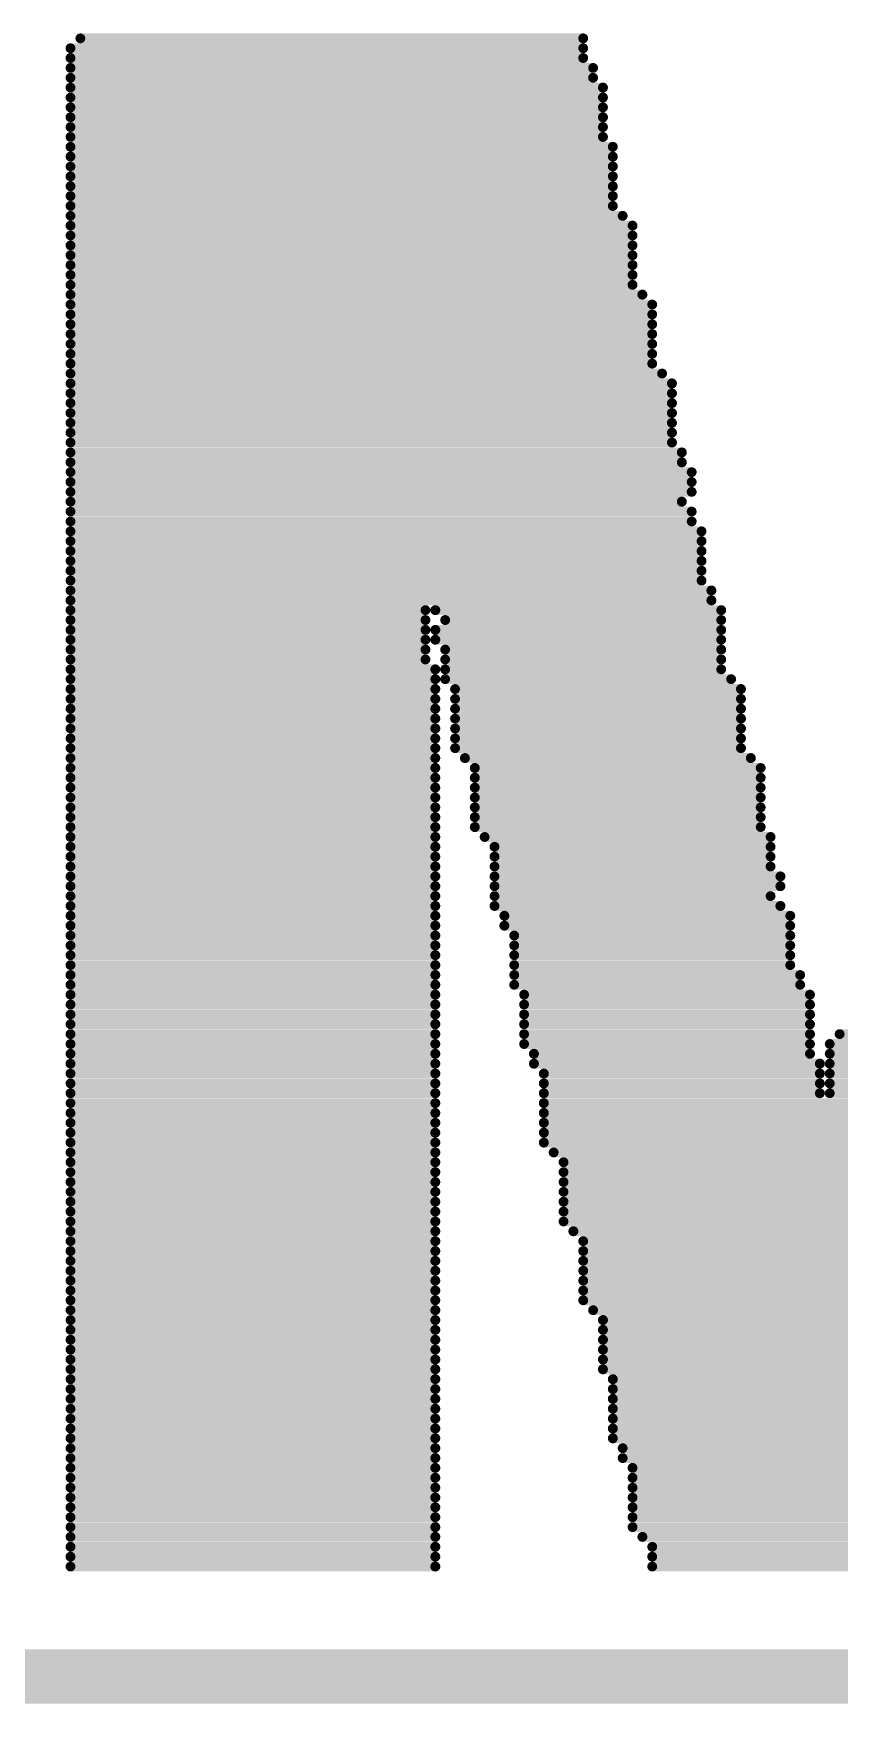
# Model space of a CAD drawing. Header units: millimetres. Extents: x 3.36 to 9.53, y 8.95 to 11.93.
# Drawn here: x 6.0441 to 6.1182, y 9.2551 to 9.4088 of the extents above; entities that cross this region are included whole.
import ezdxf

# ---------------------------------------------------------------- set-up
doc = ezdxf.new("R2010")
doc.units = ezdxf.units.MM
doc.header["$MEASUREMENT"] = 0
doc.layers.get('0').update_dxf_attribs({"linetype": 'CONTINUOUS'})
doc.layers.add('BOTTOMOVERLAY', color=54, linetype='CONTINUOUS')
doc.layers.add('TOPOVERLAY', color=2, linetype='CONTINUOUS')

# ---------------------------------------------------------------- blocks, each defined once
blk = doc.blocks.new('TFT35_B_33')
at = {"layer": 'TOPOVERLAY', "const_width": 0.005}
blk.add_lwpolyline([(-1.67323, -1.08268), (1.67323, -1.08268)], dxfattribs=at)

msp = doc.modelspace()

# ---------------------------------------------------------------- linework, layer by layer
at = {"layer": 'BOTTOMOVERLAY', "const_width": 0.000907}
for points in [[(6.04838, 9.40834), (6.09465, 9.40834)], [(6.04748, 9.40743), (6.09465, 9.40743)], [(6.04748, 9.40653), (6.09465, 9.40653)], [(6.04748, 9.40562), (6.09555, 9.40562)], [(6.04748, 9.40471), (6.09555, 9.40471)], [(6.04748, 9.40381), (6.09646, 9.40381)], [(6.04748, 9.4029), (6.09646, 9.4029)], [(6.04748, 9.40199), (6.09646, 9.40199)], [(6.04748, 9.40108), (6.09646, 9.40108)], [(6.04748, 9.40018), (6.09646, 9.40018)], [(6.04748, 9.39927), (6.09646, 9.39927)], [(6.04748, 9.39836), (6.09737, 9.39836)], [(6.04748, 9.39746), (6.09737, 9.39746)], [(6.04748, 9.39655), (6.09737, 9.39655)], [(6.04748, 9.39564), (6.09737, 9.39564)], [(6.04748, 9.39473), (6.09737, 9.39473)], [(6.04748, 9.39383), (6.09737, 9.39383)], [(6.04748, 9.39292), (6.09737, 9.39292)], [(6.04748, 9.39201), (6.09828, 9.39201)], [(6.04748, 9.39111), (6.09918, 9.39111)], [(6.04748, 9.3902), (6.09918, 9.3902)], [(6.04748, 9.38929), (6.09918, 9.38929)], [(6.04748, 9.38838), (6.09918, 9.38838)], [(6.04748, 9.38748), (6.09918, 9.38748)], [(6.04748, 9.38657), (6.09918, 9.38657)], [(6.04748, 9.38566), (6.09918, 9.38566)], [(6.04748, 9.38476), (6.10009, 9.38476)], [(6.04748, 9.38385), (6.101, 9.38385)], [(6.04748, 9.38294), (6.101, 9.38294)], [(6.04748, 9.38203), (6.101, 9.38203)], [(6.04748, 9.38113), (6.101, 9.38113)], [(6.04748, 9.38022), (6.101, 9.38022)], [(6.04748, 9.37931), (6.101, 9.37931)], [(6.04748, 9.37841), (6.101, 9.37841)], [(6.04748, 9.3775), (6.1019, 9.3775)], [(6.04748, 9.37659), (6.10281, 9.37659)], [(6.04748, 9.37568), (6.10281, 9.37568)], [(6.04748, 9.37478), (6.10281, 9.37478)], [(6.04748, 9.37387), (6.10281, 9.37387)], [(6.04748, 9.37296), (6.10281, 9.37296)], [(6.04748, 9.37206), (6.10281, 9.37206)], [(6.04748, 9.37115), (6.10281, 9.37115)], [(6.04748, 9.37024), (6.10372, 9.37024)], [(6.04748, 9.36933), (6.10372, 9.36933)], [(6.04748, 9.36843), (6.10463, 9.36843)], [(6.04748, 9.36752), (6.10463, 9.36752)], [(6.04748, 9.36661), (6.10463, 9.36661)], [(6.04748, 9.36571), (6.10372, 9.36571)], [(6.04748, 9.3648), (6.10463, 9.3648)], [(6.04748, 9.36389), (6.10463, 9.36389)], [(6.04748, 9.36298), (6.10553, 9.36298)], [(6.04748, 9.36208), (6.10553, 9.36208)], [(6.04748, 9.36117), (6.10553, 9.36117)], [(6.04748, 9.36026), (6.10553, 9.36026)], [(6.04748, 9.35936), (6.10553, 9.35936)], [(6.04748, 9.35845), (6.10553, 9.35845)], [(6.04748, 9.35754), (6.10644, 9.35754)], [(6.04748, 9.35663), (6.10644, 9.35663)], [(6.04748, 9.35573), (6.08013, 9.35573)], [(6.08104, 9.35573), (6.10735, 9.35573)], [(6.04748, 9.35482), (6.08013, 9.35482)], [(6.04748, 9.35391), (6.08013, 9.35391)], [(6.08104, 9.35391), (6.10735, 9.35391)], [(6.08195, 9.35482), (6.10735, 9.35482)], [(6.04748, 9.35301), (6.08013, 9.35301)], [(6.08104, 9.35301), (6.10735, 9.35301)], [(6.04748, 9.3521), (6.08013, 9.3521)], [(6.04748, 9.35119), (6.08013, 9.35119)], [(6.08195, 9.3521), (6.10735, 9.3521)], [(6.08195, 9.35119), (6.10735, 9.35119)], [(6.04748, 9.35028), (6.08104, 9.35028)], [(6.04748, 9.34938), (6.08104, 9.34938)], [(6.08195, 9.35028), (6.10735, 9.35028)], [(6.08195, 9.34938), (6.10825, 9.34938)], [(6.04748, 9.34847), (6.08104, 9.34847)], [(6.04748, 9.34756), (6.08104, 9.34756)], [(6.08285, 9.34847), (6.10916, 9.34847)], [(6.08285, 9.34756), (6.10916, 9.34756)], [(6.04748, 9.34666), (6.08104, 9.34666)], [(6.08285, 9.34666), (6.10916, 9.34666)], [(6.04748, 9.34575), (6.08104, 9.34575)], [(6.04748, 9.34484), (6.08104, 9.34484)], [(6.08285, 9.34575), (6.10916, 9.34575)], [(6.08285, 9.34484), (6.10916, 9.34484)], [(6.04748, 9.34393), (6.08104, 9.34393)], [(6.04748, 9.34303), (6.08104, 9.34303)], [(6.08285, 9.34393), (6.10916, 9.34393)], [(6.08285, 9.34303), (6.10916, 9.34303)], [(6.04748, 9.34212), (6.08104, 9.34212)], [(6.08376, 9.34212), (6.11007, 9.34212)], [(6.04748, 9.34121), (6.08104, 9.34121)], [(6.04748, 9.34031), (6.08104, 9.34031)], [(6.08467, 9.34121), (6.11098, 9.34121)], [(6.08467, 9.34031), (6.11098, 9.34031)], [(6.04748, 9.3394), (6.08104, 9.3394)], [(6.04748, 9.33849), (6.08104, 9.33849)], [(6.08467, 9.3394), (6.11098, 9.3394)], [(6.08467, 9.33849), (6.11098, 9.33849)], [(6.04748, 9.33758), (6.08104, 9.33758)], [(6.08467, 9.33758), (6.11098, 9.33758)], [(6.04748, 9.33668), (6.08104, 9.33668)], [(6.04748, 9.33577), (6.08104, 9.33577)], [(6.08467, 9.33668), (6.11098, 9.33668)], [(6.08467, 9.33577), (6.11098, 9.33577)], [(6.04748, 9.33486), (6.08104, 9.33486)], [(6.04748, 9.33396), (6.08104, 9.33396)], [(6.08558, 9.33486), (6.11188, 9.33486)], [(6.08648, 9.33396), (6.11188, 9.33396)], [(6.04748, 9.33305), (6.08104, 9.33305)], [(6.08648, 9.33305), (6.11188, 9.33305)], [(6.04748, 9.33214), (6.08104, 9.33214)], [(6.04748, 9.33123), (6.08104, 9.33123)], [(6.08648, 9.33214), (6.11188, 9.33214)], [(6.08648, 9.33123), (6.11279, 9.33123)], [(6.04748, 9.33033), (6.08104, 9.33033)], [(6.04748, 9.32942), (6.08104, 9.32942)], [(6.08648, 9.33033), (6.11279, 9.33033)], [(6.08648, 9.32942), (6.11188, 9.32942)], [(6.04748, 9.32851), (6.08104, 9.32851)], [(6.04748, 9.32761), (6.08104, 9.32761)], [(6.08648, 9.32851), (6.11279, 9.32851)], [(6.08739, 9.32761), (6.1137, 9.32761)], [(6.04748, 9.3267), (6.08104, 9.3267)], [(6.08739, 9.3267), (6.1137, 9.3267)], [(6.04748, 9.32579), (6.08104, 9.32579)], [(6.04748, 9.32488), (6.08104, 9.32488)], [(6.0883, 9.32579), (6.1137, 9.32579)], [(6.0883, 9.32488), (6.1137, 9.32488)], [(6.04748, 9.32398), (6.08104, 9.32398)], [(6.04748, 9.32307), (6.08104, 9.32307)], [(6.0883, 9.32398), (6.1137, 9.32398)], [(6.0883, 9.32307), (6.1137, 9.32307)], [(6.04748, 9.32216), (6.08104, 9.32216)], [(6.0883, 9.32216), (6.1146, 9.32216)], [(6.04748, 9.32126), (6.08104, 9.32126)], [(6.04748, 9.32035), (6.08104, 9.32035)], [(6.0883, 9.32126), (6.1146, 9.32126)], [(6.0892, 9.32035), (6.11551, 9.32035)], [(6.04748, 9.31944), (6.08104, 9.31944)], [(6.04748, 9.31853), (6.08104, 9.31853)], [(6.0892, 9.31944), (6.11551, 9.31944)], [(6.0892, 9.31853), (6.11551, 9.31853)], [(6.04748, 9.31763), (6.08104, 9.31763)], [(6.0892, 9.31763), (6.11551, 9.31763)], [(6.04748, 9.31672), (6.08104, 9.31672)], [(6.04748, 9.31581), (6.08104, 9.31581)], [(6.0892, 9.31672), (6.11551, 9.31672)], [(6.0892, 9.31581), (6.11551, 9.31581)], [(6.11733, 9.31581), (6.14454, 9.31581)], [(6.11823, 9.31672), (6.14454, 9.31672)], [(6.04748, 9.31491), (6.08104, 9.31491)], [(6.04748, 9.314), (6.08104, 9.314)], [(6.09011, 9.31491), (6.11551, 9.31491)], [(6.09011, 9.314), (6.11642, 9.314)], [(6.11733, 9.31491), (6.14454, 9.31491)], [(6.11733, 9.314), (6.14454, 9.314)], [(6.04748, 9.31309), (6.08104, 9.31309)], [(6.09102, 9.31309), (6.11642, 9.31309)], [(6.11733, 9.31309), (6.14363, 9.31309)], [(6.04748, 9.31218), (6.08104, 9.31218)], [(6.04748, 9.31128), (6.08104, 9.31128)], [(6.09102, 9.31218), (6.11642, 9.31218)], [(6.09102, 9.31128), (6.11642, 9.31128)], [(6.11733, 9.31218), (6.14363, 9.31218)], [(6.11733, 9.31128), (6.14363, 9.31128)], [(6.04748, 9.31037), (6.08104, 9.31037)], [(6.04748, 9.30946), (6.08104, 9.30946)], [(6.09102, 9.31037), (6.14363, 9.31037)], [(6.09102, 9.30946), (6.14363, 9.30946)], [(6.04748, 9.30856), (6.08104, 9.30856)], [(6.04748, 9.30765), (6.08104, 9.30765)], [(6.09102, 9.30856), (6.14363, 9.30856)], [(6.09102, 9.30765), (6.14363, 9.30765)], [(6.04748, 9.30674), (6.08104, 9.30674)], [(6.09102, 9.30674), (6.14363, 9.30674)], [(6.04748, 9.30583), (6.08104, 9.30583)], [(6.04748, 9.30493), (6.08104, 9.30493)], [(6.09193, 9.30583), (6.14182, 9.30583)], [(6.09283, 9.30493), (6.14182, 9.30493)], [(6.04748, 9.30402), (6.08104, 9.30402)], [(6.04748, 9.30311), (6.08104, 9.30311)], [(6.09283, 9.30402), (6.14182, 9.30402)], [(6.09283, 9.30311), (6.14182, 9.30311)], [(6.04748, 9.30221), (6.08104, 9.30221)], [(6.09283, 9.30221), (6.14182, 9.30221)], [(6.04748, 9.3013), (6.08104, 9.3013)], [(6.04748, 9.30039), (6.08104, 9.30039)], [(6.09283, 9.3013), (6.14182, 9.3013)], [(6.09283, 9.30039), (6.14182, 9.30039)], [(6.04748, 9.29948), (6.08104, 9.29948)], [(6.04748, 9.29858), (6.08104, 9.29858)], [(6.09283, 9.29948), (6.14182, 9.29948)], [(6.09374, 9.29858), (6.14091, 9.29858)], [(6.04748, 9.29767), (6.08104, 9.29767)], [(6.09465, 9.29767), (6.14, 9.29767)], [(6.04748, 9.29676), (6.08104, 9.29676)], [(6.04748, 9.29586), (6.08104, 9.29586)], [(6.09465, 9.29676), (6.14, 9.29676)], [(6.09465, 9.29586), (6.14, 9.29586)], [(6.04748, 9.29495), (6.08104, 9.29495)], [(6.04748, 9.29404), (6.08104, 9.29404)], [(6.09465, 9.29495), (6.14, 9.29495)], [(6.09465, 9.29404), (6.14, 9.29404)], [(6.04748, 9.29313), (6.08104, 9.29313)], [(6.09465, 9.29313), (6.14, 9.29313)], [(6.04748, 9.29223), (6.08104, 9.29223)], [(6.04748, 9.29132), (6.08104, 9.29132)], [(6.09465, 9.29223), (6.14, 9.29223)], [(6.09555, 9.29132), (6.14, 9.29132)], [(6.04748, 9.29041), (6.08104, 9.29041)], [(6.04748, 9.28951), (6.08104, 9.28951)], [(6.09646, 9.29041), (6.1391, 9.29041)], [(6.09646, 9.28951), (6.13819, 9.28951)], [(6.04748, 9.2886), (6.08104, 9.2886)], [(6.04748, 9.28769), (6.08104, 9.28769)], [(6.09646, 9.2886), (6.13819, 9.2886)], [(6.09646, 9.28769), (6.13819, 9.28769)], [(6.04748, 9.28678), (6.08104, 9.28678)], [(6.09646, 9.28678), (6.13819, 9.28678)], [(6.04748, 9.28588), (6.08104, 9.28588)], [(6.04748, 9.28497), (6.08104, 9.28497)], [(6.09646, 9.28588), (6.13819, 9.28588)], [(6.09737, 9.28497), (6.13819, 9.28497)], [(6.04748, 9.28406), (6.08104, 9.28406)], [(6.04748, 9.28316), (6.08104, 9.28316)], [(6.09737, 9.28406), (6.13819, 9.28406)], [(6.09737, 9.28316), (6.13728, 9.28316)], [(6.04748, 9.28225), (6.08104, 9.28225)], [(6.09737, 9.28225), (6.13728, 9.28225)], [(6.04748, 9.28134), (6.08104, 9.28134)], [(6.04748, 9.28043), (6.08104, 9.28043)], [(6.09737, 9.28134), (6.13638, 9.28134)], [(6.09737, 9.28043), (6.13638, 9.28043)], [(6.04748, 9.27953), (6.08104, 9.27953)], [(6.04748, 9.27862), (6.08104, 9.27862)], [(6.09737, 9.27953), (6.13638, 9.27953)], [(6.09828, 9.27862), (6.13638, 9.27862)], [(6.04748, 9.27771), (6.08104, 9.27771)], [(6.09828, 9.27771), (6.13638, 9.27771)], [(6.04748, 9.27681), (6.08104, 9.27681)], [(6.04748, 9.2759), (6.08104, 9.2759)], [(6.09918, 9.27681), (6.13638, 9.27681)], [(6.09918, 9.2759), (6.13547, 9.2759)], [(6.04748, 9.27499), (6.08104, 9.27499)], [(6.04748, 9.27408), (6.08104, 9.27408)], [(6.09918, 9.27499), (6.13547, 9.27499)], [(6.09918, 9.27408), (6.13547, 9.27408)], [(6.04748, 9.27318), (6.08104, 9.27318)], [(6.04748, 9.27227), (6.08104, 9.27227)], [(6.09918, 9.27318), (6.13547, 9.27318)], [(6.09918, 9.27227), (6.13547, 9.27227)], [(6.04748, 9.27136), (6.08104, 9.27136)], [(6.09918, 9.27136), (6.13547, 9.27136)], [(6.04748, 9.27046), (6.08104, 9.27046)], [(6.04748, 9.26955), (6.08104, 9.26955)], [(6.10009, 9.27046), (6.13547, 9.27046)], [(6.101, 9.26955), (6.13547, 9.26955)], [(6.04748, 9.26864), (6.08104, 9.26864)], [(6.04748, 9.26773), (6.08104, 9.26773)], [(6.101, 9.26864), (6.13456, 9.26864)], [(6.101, 9.26773), (6.13365, 9.26773)]]:
    msp.add_lwpolyline(points, dxfattribs=at)
at = {"layer": 'BOTTOMOVERLAY', "const_width": 0.000454}
for points in [[(6.04816, 9.40834, 1), (6.04861, 9.40834, 1)], [(6.09442, 9.40834, 1), (6.09487, 9.40834, 1)], [(6.04725, 9.40743, 1), (6.0477, 9.40743, 1)], [(6.04725, 9.40653, 1), (6.0477, 9.40653, 1)], [(6.09442, 9.40743, 1), (6.09487, 9.40743, 1)], [(6.09442, 9.40653, 1), (6.09487, 9.40653, 1)], [(6.04725, 9.40562, 1), (6.0477, 9.40562, 1)], [(6.04725, 9.40471, 1), (6.0477, 9.40471, 1)], [(6.09533, 9.40562, 1), (6.09578, 9.40562, 1)], [(6.09533, 9.40471, 1), (6.09578, 9.40471, 1)], [(6.04725, 9.40381, 1), (6.0477, 9.40381, 1)], [(6.04725, 9.4029, 1), (6.0477, 9.4029, 1)], [(6.09623, 9.40381, 1), (6.09669, 9.40381, 1)], [(6.09623, 9.4029, 1), (6.09669, 9.4029, 1)], [(6.04725, 9.40199, 1), (6.0477, 9.40199, 1)], [(6.09623, 9.40199, 1), (6.09669, 9.40199, 1)], [(6.04725, 9.40108, 1), (6.0477, 9.40108, 1)], [(6.04725, 9.40018, 1), (6.0477, 9.40018, 1)], [(6.09623, 9.40108, 1), (6.09669, 9.40108, 1)], [(6.09623, 9.40018, 1), (6.09669, 9.40018, 1)], [(6.04725, 9.39927, 1), (6.0477, 9.39927, 1)], [(6.04725, 9.39836, 1), (6.0477, 9.39836, 1)], [(6.09623, 9.39927, 1), (6.09669, 9.39927, 1)], [(6.09714, 9.39836, 1), (6.0976, 9.39836, 1)], [(6.04725, 9.39746, 1), (6.0477, 9.39746, 1)], [(6.09714, 9.39746, 1), (6.0976, 9.39746, 1)], [(6.04725, 9.39655, 1), (6.0477, 9.39655, 1)], [(6.04725, 9.39564, 1), (6.0477, 9.39564, 1)], [(6.09714, 9.39655, 1), (6.0976, 9.39655, 1)], [(6.09714, 9.39564, 1), (6.0976, 9.39564, 1)], [(6.04725, 9.39473, 1), (6.0477, 9.39473, 1)], [(6.04725, 9.39383, 1), (6.0477, 9.39383, 1)], [(6.09714, 9.39473, 1), (6.0976, 9.39473, 1)], [(6.09714, 9.39383, 1), (6.0976, 9.39383, 1)], [(6.04725, 9.39292, 1), (6.0477, 9.39292, 1)], [(6.09714, 9.39292, 1), (6.0976, 9.39292, 1)], [(6.04725, 9.39201, 1), (6.0477, 9.39201, 1)], [(6.04725, 9.39111, 1), (6.0477, 9.39111, 1)], [(6.09805, 9.39201, 1), (6.0985, 9.39201, 1)], [(6.09896, 9.39111, 1), (6.09941, 9.39111, 1)], [(6.04725, 9.3902, 1), (6.0477, 9.3902, 1)], [(6.04725, 9.38929, 1), (6.0477, 9.38929, 1)], [(6.09896, 9.3902, 1), (6.09941, 9.3902, 1)], [(6.09896, 9.38929, 1), (6.09941, 9.38929, 1)], [(6.04725, 9.38838, 1), (6.0477, 9.38838, 1)], [(6.09896, 9.38838, 1), (6.09941, 9.38838, 1)], [(6.04725, 9.38748, 1), (6.0477, 9.38748, 1)], [(6.04725, 9.38657, 1), (6.0477, 9.38657, 1)], [(6.09896, 9.38748, 1), (6.09941, 9.38748, 1)], [(6.09896, 9.38657, 1), (6.09941, 9.38657, 1)], [(6.04725, 9.38566, 1), (6.0477, 9.38566, 1)], [(6.04725, 9.38476, 1), (6.0477, 9.38476, 1)], [(6.09896, 9.38566, 1), (6.09941, 9.38566, 1)], [(6.09986, 9.38476, 1), (6.10032, 9.38476, 1)], [(6.04725, 9.38385, 1), (6.0477, 9.38385, 1)], [(6.04725, 9.38294, 1), (6.0477, 9.38294, 1)], [(6.10077, 9.38385, 1), (6.10122, 9.38385, 1)], [(6.10077, 9.38294, 1), (6.10122, 9.38294, 1)], [(6.04725, 9.38203, 1), (6.0477, 9.38203, 1)], [(6.10077, 9.38203, 1), (6.10122, 9.38203, 1)], [(6.04725, 9.38113, 1), (6.0477, 9.38113, 1)], [(6.04725, 9.38022, 1), (6.0477, 9.38022, 1)], [(6.10077, 9.38113, 1), (6.10122, 9.38113, 1)], [(6.10077, 9.38022, 1), (6.10122, 9.38022, 1)], [(6.04725, 9.37931, 1), (6.0477, 9.37931, 1)], [(6.04725, 9.37841, 1), (6.0477, 9.37841, 1)], [(6.10077, 9.37931, 1), (6.10122, 9.37931, 1)], [(6.10077, 9.37841, 1), (6.10122, 9.37841, 1)], [(6.04725, 9.3775, 1), (6.0477, 9.3775, 1)], [(6.10168, 9.3775, 1), (6.10213, 9.3775, 1)], [(6.04725, 9.37659, 1), (6.0477, 9.37659, 1)], [(6.04725, 9.37568, 1), (6.0477, 9.37568, 1)], [(6.10258, 9.37659, 1), (6.10304, 9.37659, 1)], [(6.10258, 9.37568, 1), (6.10304, 9.37568, 1)], [(6.04725, 9.37478, 1), (6.0477, 9.37478, 1)], [(6.04725, 9.37387, 1), (6.0477, 9.37387, 1)], [(6.10258, 9.37478, 1), (6.10304, 9.37478, 1)], [(6.10258, 9.37387, 1), (6.10304, 9.37387, 1)], [(6.04725, 9.37296, 1), (6.0477, 9.37296, 1)], [(6.10258, 9.37296, 1), (6.10304, 9.37296, 1)], [(6.04725, 9.37206, 1), (6.0477, 9.37206, 1)], [(6.04725, 9.37115, 1), (6.0477, 9.37115, 1)], [(6.10258, 9.37206, 1), (6.10304, 9.37206, 1)], [(6.10258, 9.37115, 1), (6.10304, 9.37115, 1)], [(6.04725, 9.37024, 1), (6.0477, 9.37024, 1)], [(6.04725, 9.36933, 1), (6.0477, 9.36933, 1)], [(6.10349, 9.37024, 1), (6.10395, 9.37024, 1)], [(6.10349, 9.36933, 1), (6.10395, 9.36933, 1)], [(6.04725, 9.36843, 1), (6.0477, 9.36843, 1)], [(6.1044, 9.36843, 1), (6.10485, 9.36843, 1)], [(6.04725, 9.36752, 1), (6.0477, 9.36752, 1)], [(6.04725, 9.36661, 1), (6.0477, 9.36661, 1)], [(6.1044, 9.36752, 1), (6.10485, 9.36752, 1)], [(6.1044, 9.36661, 1), (6.10485, 9.36661, 1)], [(6.04725, 9.36571, 1), (6.0477, 9.36571, 1)], [(6.04725, 9.3648, 1), (6.0477, 9.3648, 1)], [(6.10349, 9.36571, 1), (6.10395, 9.36571, 1)], [(6.1044, 9.3648, 1), (6.10485, 9.3648, 1)], [(6.04725, 9.36389, 1), (6.0477, 9.36389, 1)], [(6.04725, 9.36298, 1), (6.0477, 9.36298, 1)], [(6.1044, 9.36389, 1), (6.10485, 9.36389, 1)], [(6.10531, 9.36298, 1), (6.10576, 9.36298, 1)], [(6.04725, 9.36208, 1), (6.0477, 9.36208, 1)], [(6.10531, 9.36208, 1), (6.10576, 9.36208, 1)], [(6.04725, 9.36117, 1), (6.0477, 9.36117, 1)], [(6.04725, 9.36026, 1), (6.0477, 9.36026, 1)], [(6.10531, 9.36117, 1), (6.10576, 9.36117, 1)], [(6.10531, 9.36026, 1), (6.10576, 9.36026, 1)], [(6.04725, 9.35936, 1), (6.0477, 9.35936, 1)], [(6.04725, 9.35845, 1), (6.0477, 9.35845, 1)], [(6.10531, 9.35936, 1), (6.10576, 9.35936, 1)], [(6.10531, 9.35845, 1), (6.10576, 9.35845, 1)], [(6.04725, 9.35754, 1), (6.0477, 9.35754, 1)], [(6.10621, 9.35754, 1), (6.10667, 9.35754, 1)], [(6.04725, 9.35663, 1), (6.0477, 9.35663, 1)], [(6.04725, 9.35573, 1), (6.0477, 9.35573, 1)], [(6.07991, 9.35573, 1), (6.08036, 9.35573, 1)], [(6.08081, 9.35573, 1), (6.08127, 9.35573, 1)], [(6.10621, 9.35663, 1), (6.10667, 9.35663, 1)], [(6.10712, 9.35573, 1), (6.10757, 9.35573, 1)], [(6.04725, 9.35482, 1), (6.0477, 9.35482, 1)], [(6.04725, 9.35391, 1), (6.0477, 9.35391, 1)], [(6.07991, 9.35482, 1), (6.08036, 9.35482, 1)], [(6.07991, 9.35391, 1), (6.08036, 9.35391, 1)], [(6.08081, 9.35391, 1), (6.08127, 9.35391, 1)], [(6.08172, 9.35482, 1), (6.08217, 9.35482, 1)], [(6.10712, 9.35482, 1), (6.10757, 9.35482, 1)], [(6.10712, 9.35391, 1), (6.10757, 9.35391, 1)], [(6.04725, 9.35301, 1), (6.0477, 9.35301, 1)], [(6.07991, 9.35301, 1), (6.08036, 9.35301, 1)], [(6.08081, 9.35301, 1), (6.08127, 9.35301, 1)], [(6.10712, 9.35301, 1), (6.10757, 9.35301, 1)], [(6.04725, 9.3521, 1), (6.0477, 9.3521, 1)], [(6.04725, 9.35119, 1), (6.0477, 9.35119, 1)], [(6.07991, 9.3521, 1), (6.08036, 9.3521, 1)], [(6.07991, 9.35119, 1), (6.08036, 9.35119, 1)], [(6.08172, 9.3521, 1), (6.08217, 9.3521, 1)], [(6.08172, 9.35119, 1), (6.08217, 9.35119, 1)], [(6.10712, 9.3521, 1), (6.10757, 9.3521, 1)], [(6.10712, 9.35119, 1), (6.10757, 9.35119, 1)], [(6.04725, 9.35028, 1), (6.0477, 9.35028, 1)], [(6.04725, 9.34938, 1), (6.0477, 9.34938, 1)], [(6.08081, 9.35028, 1), (6.08127, 9.35028, 1)], [(6.08081, 9.34938, 1), (6.08127, 9.34938, 1)], [(6.08172, 9.35028, 1), (6.08217, 9.35028, 1)], [(6.08172, 9.34938, 1), (6.08217, 9.34938, 1)], [(6.10712, 9.35028, 1), (6.10757, 9.35028, 1)], [(6.10803, 9.34938, 1), (6.10848, 9.34938, 1)], [(6.04725, 9.34847, 1), (6.0477, 9.34847, 1)], [(6.04725, 9.34756, 1), (6.0477, 9.34756, 1)], [(6.08081, 9.34847, 1), (6.08127, 9.34847, 1)], [(6.08081, 9.34756, 1), (6.08127, 9.34756, 1)], [(6.08263, 9.34847, 1), (6.08308, 9.34847, 1)], [(6.08263, 9.34756, 1), (6.08308, 9.34756, 1)], [(6.10893, 9.34847, 1), (6.10939, 9.34847, 1)], [(6.10893, 9.34756, 1), (6.10939, 9.34756, 1)], [(6.04725, 9.34666, 1), (6.0477, 9.34666, 1)], [(6.08081, 9.34666, 1), (6.08127, 9.34666, 1)], [(6.08263, 9.34666, 1), (6.08308, 9.34666, 1)], [(6.10893, 9.34666, 1), (6.10939, 9.34666, 1)], [(6.04725, 9.34575, 1), (6.0477, 9.34575, 1)], [(6.04725, 9.34484, 1), (6.0477, 9.34484, 1)], [(6.08081, 9.34575, 1), (6.08127, 9.34575, 1)], [(6.08081, 9.34484, 1), (6.08127, 9.34484, 1)], [(6.08263, 9.34575, 1), (6.08308, 9.34575, 1)], [(6.08263, 9.34484, 1), (6.08308, 9.34484, 1)], [(6.10893, 9.34575, 1), (6.10939, 9.34575, 1)], [(6.10893, 9.34484, 1), (6.10939, 9.34484, 1)], [(6.04725, 9.34393, 1), (6.0477, 9.34393, 1)], [(6.04725, 9.34303, 1), (6.0477, 9.34303, 1)], [(6.08081, 9.34393, 1), (6.08127, 9.34393, 1)], [(6.08081, 9.34303, 1), (6.08127, 9.34303, 1)], [(6.08263, 9.34393, 1), (6.08308, 9.34393, 1)], [(6.08263, 9.34303, 1), (6.08308, 9.34303, 1)], [(6.10893, 9.34393, 1), (6.10939, 9.34393, 1)], [(6.10893, 9.34303, 1), (6.10939, 9.34303, 1)], [(6.04725, 9.34212, 1), (6.0477, 9.34212, 1)], [(6.08081, 9.34212, 1), (6.08127, 9.34212, 1)], [(6.08353, 9.34212, 1), (6.08399, 9.34212, 1)], [(6.10984, 9.34212, 1), (6.1103, 9.34212, 1)], [(6.04725, 9.34121, 1), (6.0477, 9.34121, 1)], [(6.04725, 9.34031, 1), (6.0477, 9.34031, 1)], [(6.08081, 9.34121, 1), (6.08127, 9.34121, 1)], [(6.08081, 9.34031, 1), (6.08127, 9.34031, 1)], [(6.08444, 9.34121, 1), (6.0849, 9.34121, 1)], [(6.08444, 9.34031, 1), (6.0849, 9.34031, 1)], [(6.11075, 9.34121, 1), (6.1112, 9.34121, 1)], [(6.11075, 9.34031, 1), (6.1112, 9.34031, 1)], [(6.04725, 9.3394, 1), (6.0477, 9.3394, 1)], [(6.04725, 9.33849, 1), (6.0477, 9.33849, 1)], [(6.08081, 9.3394, 1), (6.08127, 9.3394, 1)], [(6.08081, 9.33849, 1), (6.08127, 9.33849, 1)], [(6.08444, 9.3394, 1), (6.0849, 9.3394, 1)], [(6.08444, 9.33849, 1), (6.0849, 9.33849, 1)], [(6.11075, 9.3394, 1), (6.1112, 9.3394, 1)], [(6.11075, 9.33849, 1), (6.1112, 9.33849, 1)], [(6.04725, 9.33758, 1), (6.0477, 9.33758, 1)], [(6.08081, 9.33758, 1), (6.08127, 9.33758, 1)], [(6.08444, 9.33758, 1), (6.0849, 9.33758, 1)], [(6.11075, 9.33758, 1), (6.1112, 9.33758, 1)], [(6.04725, 9.33668, 1), (6.0477, 9.33668, 1)], [(6.04725, 9.33577, 1), (6.0477, 9.33577, 1)], [(6.08081, 9.33668, 1), (6.08127, 9.33668, 1)], [(6.08081, 9.33577, 1), (6.08127, 9.33577, 1)], [(6.08444, 9.33668, 1), (6.0849, 9.33668, 1)], [(6.08444, 9.33577, 1), (6.0849, 9.33577, 1)], [(6.11075, 9.33668, 1), (6.1112, 9.33668, 1)], [(6.11075, 9.33577, 1), (6.1112, 9.33577, 1)], [(6.04725, 9.33486, 1), (6.0477, 9.33486, 1)], [(6.04725, 9.33396, 1), (6.0477, 9.33396, 1)], [(6.08081, 9.33486, 1), (6.08127, 9.33486, 1)], [(6.08081, 9.33396, 1), (6.08127, 9.33396, 1)], [(6.08535, 9.33486, 1), (6.0858, 9.33486, 1)], [(6.08626, 9.33396, 1), (6.08671, 9.33396, 1)], [(6.11166, 9.33486, 1), (6.11211, 9.33486, 1)], [(6.11166, 9.33396, 1), (6.11211, 9.33396, 1)], [(6.04725, 9.33305, 1), (6.0477, 9.33305, 1)], [(6.08081, 9.33305, 1), (6.08127, 9.33305, 1)], [(6.08626, 9.33305, 1), (6.08671, 9.33305, 1)], [(6.11166, 9.33305, 1), (6.11211, 9.33305, 1)], [(6.04725, 9.33214, 1), (6.0477, 9.33214, 1)], [(6.04725, 9.33123, 1), (6.0477, 9.33123, 1)], [(6.08081, 9.33214, 1), (6.08127, 9.33214, 1)], [(6.08081, 9.33123, 1), (6.08127, 9.33123, 1)], [(6.08626, 9.33214, 1), (6.08671, 9.33214, 1)], [(6.08626, 9.33123, 1), (6.08671, 9.33123, 1)], [(6.11166, 9.33214, 1), (6.11211, 9.33214, 1)], [(6.11256, 9.33123, 1), (6.11302, 9.33123, 1)], [(6.04725, 9.33033, 1), (6.0477, 9.33033, 1)], [(6.04725, 9.32942, 1), (6.0477, 9.32942, 1)], [(6.08081, 9.33033, 1), (6.08127, 9.33033, 1)], [(6.08081, 9.32942, 1), (6.08127, 9.32942, 1)], [(6.08626, 9.33033, 1), (6.08671, 9.33033, 1)], [(6.08626, 9.32942, 1), (6.08671, 9.32942, 1)], [(6.11166, 9.32942, 1), (6.11211, 9.32942, 1)], [(6.11256, 9.33033, 1), (6.11302, 9.33033, 1)], [(6.04725, 9.32851, 1), (6.0477, 9.32851, 1)], [(6.04725, 9.32761, 1), (6.0477, 9.32761, 1)], [(6.08081, 9.32851, 1), (6.08127, 9.32851, 1)], [(6.08081, 9.32761, 1), (6.08127, 9.32761, 1)], [(6.08626, 9.32851, 1), (6.08671, 9.32851, 1)], [(6.08716, 9.32761, 1), (6.08762, 9.32761, 1)], [(6.11256, 9.32851, 1), (6.11302, 9.32851, 1)], [(6.11347, 9.32761, 1), (6.11392, 9.32761, 1)], [(6.04725, 9.3267, 1), (6.0477, 9.3267, 1)], [(6.08081, 9.3267, 1), (6.08127, 9.3267, 1)], [(6.08716, 9.3267, 1), (6.08762, 9.3267, 1)], [(6.11347, 9.3267, 1), (6.11392, 9.3267, 1)], [(6.04725, 9.32579, 1), (6.0477, 9.32579, 1)], [(6.04725, 9.32488, 1), (6.0477, 9.32488, 1)], [(6.08081, 9.32579, 1), (6.08127, 9.32579, 1)], [(6.08081, 9.32488, 1), (6.08127, 9.32488, 1)], [(6.08807, 9.32579, 1), (6.08852, 9.32579, 1)], [(6.08807, 9.32488, 1), (6.08852, 9.32488, 1)], [(6.11347, 9.32579, 1), (6.11392, 9.32579, 1)], [(6.11347, 9.32488, 1), (6.11392, 9.32488, 1)], [(6.04725, 9.32398, 1), (6.0477, 9.32398, 1)], [(6.04725, 9.32307, 1), (6.0477, 9.32307, 1)], [(6.08081, 9.32398, 1), (6.08127, 9.32398, 1)], [(6.08081, 9.32307, 1), (6.08127, 9.32307, 1)], [(6.08807, 9.32398, 1), (6.08852, 9.32398, 1)], [(6.08807, 9.32307, 1), (6.08852, 9.32307, 1)], [(6.11347, 9.32398, 1), (6.11392, 9.32398, 1)], [(6.11347, 9.32307, 1), (6.11392, 9.32307, 1)], [(6.04725, 9.32216, 1), (6.0477, 9.32216, 1)], [(6.08081, 9.32216, 1), (6.08127, 9.32216, 1)], [(6.08807, 9.32216, 1), (6.08852, 9.32216, 1)], [(6.11438, 9.32216, 1), (6.11483, 9.32216, 1)], [(6.04725, 9.32126, 1), (6.0477, 9.32126, 1)], [(6.04725, 9.32035, 1), (6.0477, 9.32035, 1)], [(6.08081, 9.32126, 1), (6.08127, 9.32126, 1)], [(6.08081, 9.32035, 1), (6.08127, 9.32035, 1)], [(6.08807, 9.32126, 1), (6.08852, 9.32126, 1)], [(6.08898, 9.32035, 1), (6.08943, 9.32035, 1)], [(6.11438, 9.32126, 1), (6.11483, 9.32126, 1)], [(6.11528, 9.32035, 1), (6.11574, 9.32035, 1)], [(6.04725, 9.31944, 1), (6.0477, 9.31944, 1)], [(6.04725, 9.31853, 1), (6.0477, 9.31853, 1)], [(6.08081, 9.31944, 1), (6.08127, 9.31944, 1)], [(6.08081, 9.31853, 1), (6.08127, 9.31853, 1)], [(6.08898, 9.31944, 1), (6.08943, 9.31944, 1)], [(6.08898, 9.31853, 1), (6.08943, 9.31853, 1)], [(6.11528, 9.31944, 1), (6.11574, 9.31944, 1)], [(6.11528, 9.31853, 1), (6.11574, 9.31853, 1)], [(6.04725, 9.31763, 1), (6.0477, 9.31763, 1)], [(6.08081, 9.31763, 1), (6.08127, 9.31763, 1)], [(6.08898, 9.31763, 1), (6.08943, 9.31763, 1)], [(6.11528, 9.31763, 1), (6.11574, 9.31763, 1)], [(6.04725, 9.31672, 1), (6.0477, 9.31672, 1)], [(6.04725, 9.31581, 1), (6.0477, 9.31581, 1)], [(6.08081, 9.31672, 1), (6.08127, 9.31672, 1)], [(6.08081, 9.31581, 1), (6.08127, 9.31581, 1)], [(6.08898, 9.31672, 1), (6.08943, 9.31672, 1)], [(6.08898, 9.31581, 1), (6.08943, 9.31581, 1)], [(6.11528, 9.31672, 1), (6.11574, 9.31672, 1)], [(6.11528, 9.31581, 1), (6.11574, 9.31581, 1)], [(6.1171, 9.31581, 1), (6.11755, 9.31581, 1)], [(6.11801, 9.31672, 1), (6.11846, 9.31672, 1)], [(6.04725, 9.31491, 1), (6.0477, 9.31491, 1)], [(6.04725, 9.314, 1), (6.0477, 9.314, 1)], [(6.08081, 9.31491, 1), (6.08127, 9.31491, 1)], [(6.08081, 9.314, 1), (6.08127, 9.314, 1)], [(6.08988, 9.31491, 1), (6.09034, 9.31491, 1)], [(6.08988, 9.314, 1), (6.09034, 9.314, 1)], [(6.11528, 9.31491, 1), (6.11574, 9.31491, 1)], [(6.11619, 9.314, 1), (6.11665, 9.314, 1)], [(6.1171, 9.31491, 1), (6.11755, 9.31491, 1)], [(6.1171, 9.314, 1), (6.11755, 9.314, 1)], [(6.04725, 9.31309, 1), (6.0477, 9.31309, 1)], [(6.08081, 9.31309, 1), (6.08127, 9.31309, 1)], [(6.09079, 9.31309, 1), (6.09125, 9.31309, 1)], [(6.11619, 9.31309, 1), (6.11665, 9.31309, 1)], [(6.1171, 9.31309, 1), (6.11755, 9.31309, 1)], [(6.04725, 9.31218, 1), (6.0477, 9.31218, 1)], [(6.04725, 9.31128, 1), (6.0477, 9.31128, 1)], [(6.08081, 9.31218, 1), (6.08127, 9.31218, 1)], [(6.08081, 9.31128, 1), (6.08127, 9.31128, 1)], [(6.09079, 9.31218, 1), (6.09125, 9.31218, 1)], [(6.09079, 9.31128, 1), (6.09125, 9.31128, 1)], [(6.11619, 9.31218, 1), (6.11665, 9.31218, 1)], [(6.11619, 9.31128, 1), (6.11665, 9.31128, 1)], [(6.1171, 9.31218, 1), (6.11755, 9.31218, 1)], [(6.1171, 9.31128, 1), (6.11755, 9.31128, 1)], [(6.04725, 9.31037, 1), (6.0477, 9.31037, 1)], [(6.04725, 9.30946, 1), (6.0477, 9.30946, 1)], [(6.08081, 9.31037, 1), (6.08127, 9.31037, 1)], [(6.08081, 9.30946, 1), (6.08127, 9.30946, 1)], [(6.09079, 9.31037, 1), (6.09125, 9.31037, 1)], [(6.09079, 9.30946, 1), (6.09125, 9.30946, 1)], [(6.04725, 9.30856, 1), (6.0477, 9.30856, 1)], [(6.04725, 9.30765, 1), (6.0477, 9.30765, 1)], [(6.08081, 9.30856, 1), (6.08127, 9.30856, 1)], [(6.08081, 9.30765, 1), (6.08127, 9.30765, 1)], [(6.09079, 9.30856, 1), (6.09125, 9.30856, 1)], [(6.09079, 9.30765, 1), (6.09125, 9.30765, 1)], [(6.04725, 9.30674, 1), (6.0477, 9.30674, 1)], [(6.08081, 9.30674, 1), (6.08127, 9.30674, 1)], [(6.09079, 9.30674, 1), (6.09125, 9.30674, 1)], [(6.04725, 9.30583, 1), (6.0477, 9.30583, 1)], [(6.04725, 9.30493, 1), (6.0477, 9.30493, 1)], [(6.08081, 9.30583, 1), (6.08127, 9.30583, 1)], [(6.08081, 9.30493, 1), (6.08127, 9.30493, 1)], [(6.0917, 9.30583, 1), (6.09215, 9.30583, 1)], [(6.09261, 9.30493, 1), (6.09306, 9.30493, 1)], [(6.04725, 9.30402, 1), (6.0477, 9.30402, 1)], [(6.04725, 9.30311, 1), (6.0477, 9.30311, 1)], [(6.08081, 9.30402, 1), (6.08127, 9.30402, 1)], [(6.08081, 9.30311, 1), (6.08127, 9.30311, 1)], [(6.09261, 9.30402, 1), (6.09306, 9.30402, 1)], [(6.09261, 9.30311, 1), (6.09306, 9.30311, 1)], [(6.04725, 9.30221, 1), (6.0477, 9.30221, 1)], [(6.08081, 9.30221, 1), (6.08127, 9.30221, 1)], [(6.09261, 9.30221, 1), (6.09306, 9.30221, 1)], [(6.04725, 9.3013, 1), (6.0477, 9.3013, 1)], [(6.04725, 9.30039, 1), (6.0477, 9.30039, 1)], [(6.08081, 9.3013, 1), (6.08127, 9.3013, 1)], [(6.08081, 9.30039, 1), (6.08127, 9.30039, 1)], [(6.09261, 9.3013, 1), (6.09306, 9.3013, 1)], [(6.09261, 9.30039, 1), (6.09306, 9.30039, 1)], [(6.04725, 9.29948, 1), (6.0477, 9.29948, 1)], [(6.04725, 9.29858, 1), (6.0477, 9.29858, 1)], [(6.08081, 9.29948, 1), (6.08127, 9.29948, 1)], [(6.08081, 9.29858, 1), (6.08127, 9.29858, 1)], [(6.09261, 9.29948, 1), (6.09306, 9.29948, 1)], [(6.09351, 9.29858, 1), (6.09397, 9.29858, 1)], [(6.04725, 9.29767, 1), (6.0477, 9.29767, 1)], [(6.08081, 9.29767, 1), (6.08127, 9.29767, 1)], [(6.09442, 9.29767, 1), (6.09487, 9.29767, 1)], [(6.04725, 9.29676, 1), (6.0477, 9.29676, 1)], [(6.04725, 9.29586, 1), (6.0477, 9.29586, 1)], [(6.08081, 9.29676, 1), (6.08127, 9.29676, 1)], [(6.08081, 9.29586, 1), (6.08127, 9.29586, 1)], [(6.09442, 9.29676, 1), (6.09487, 9.29676, 1)], [(6.09442, 9.29586, 1), (6.09487, 9.29586, 1)], [(6.04725, 9.29495, 1), (6.0477, 9.29495, 1)], [(6.04725, 9.29404, 1), (6.0477, 9.29404, 1)], [(6.08081, 9.29495, 1), (6.08127, 9.29495, 1)], [(6.08081, 9.29404, 1), (6.08127, 9.29404, 1)], [(6.09442, 9.29495, 1), (6.09487, 9.29495, 1)], [(6.09442, 9.29404, 1), (6.09487, 9.29404, 1)], [(6.04725, 9.29313, 1), (6.0477, 9.29313, 1)], [(6.08081, 9.29313, 1), (6.08127, 9.29313, 1)], [(6.09442, 9.29313, 1), (6.09487, 9.29313, 1)], [(6.04725, 9.29223, 1), (6.0477, 9.29223, 1)], [(6.04725, 9.29132, 1), (6.0477, 9.29132, 1)], [(6.08081, 9.29223, 1), (6.08127, 9.29223, 1)], [(6.08081, 9.29132, 1), (6.08127, 9.29132, 1)], [(6.09442, 9.29223, 1), (6.09487, 9.29223, 1)], [(6.09533, 9.29132, 1), (6.09578, 9.29132, 1)], [(6.04725, 9.29041, 1), (6.0477, 9.29041, 1)], [(6.04725, 9.28951, 1), (6.0477, 9.28951, 1)], [(6.08081, 9.29041, 1), (6.08127, 9.29041, 1)], [(6.08081, 9.28951, 1), (6.08127, 9.28951, 1)], [(6.09623, 9.29041, 1), (6.09669, 9.29041, 1)], [(6.09623, 9.28951, 1), (6.09669, 9.28951, 1)], [(6.04725, 9.2886, 1), (6.0477, 9.2886, 1)], [(6.04725, 9.28769, 1), (6.0477, 9.28769, 1)], [(6.08081, 9.2886, 1), (6.08127, 9.2886, 1)], [(6.08081, 9.28769, 1), (6.08127, 9.28769, 1)], [(6.09623, 9.2886, 1), (6.09669, 9.2886, 1)], [(6.09623, 9.28769, 1), (6.09669, 9.28769, 1)], [(6.04725, 9.28678, 1), (6.0477, 9.28678, 1)], [(6.08081, 9.28678, 1), (6.08127, 9.28678, 1)], [(6.09623, 9.28678, 1), (6.09669, 9.28678, 1)], [(6.04725, 9.28588, 1), (6.0477, 9.28588, 1)], [(6.04725, 9.28497, 1), (6.0477, 9.28497, 1)], [(6.08081, 9.28588, 1), (6.08127, 9.28588, 1)], [(6.08081, 9.28497, 1), (6.08127, 9.28497, 1)], [(6.09623, 9.28588, 1), (6.09669, 9.28588, 1)], [(6.09714, 9.28497, 1), (6.0976, 9.28497, 1)], [(6.04725, 9.28406, 1), (6.0477, 9.28406, 1)], [(6.04725, 9.28316, 1), (6.0477, 9.28316, 1)], [(6.08081, 9.28406, 1), (6.08127, 9.28406, 1)], [(6.08081, 9.28316, 1), (6.08127, 9.28316, 1)], [(6.09714, 9.28406, 1), (6.0976, 9.28406, 1)], [(6.09714, 9.28316, 1), (6.0976, 9.28316, 1)], [(6.04725, 9.28225, 1), (6.0477, 9.28225, 1)], [(6.08081, 9.28225, 1), (6.08127, 9.28225, 1)], [(6.09714, 9.28225, 1), (6.0976, 9.28225, 1)], [(6.04725, 9.28134, 1), (6.0477, 9.28134, 1)], [(6.04725, 9.28043, 1), (6.0477, 9.28043, 1)], [(6.08081, 9.28134, 1), (6.08127, 9.28134, 1)], [(6.08081, 9.28043, 1), (6.08127, 9.28043, 1)], [(6.09714, 9.28134, 1), (6.0976, 9.28134, 1)], [(6.09714, 9.28043, 1), (6.0976, 9.28043, 1)], [(6.04725, 9.27953, 1), (6.0477, 9.27953, 1)], [(6.04725, 9.27862, 1), (6.0477, 9.27862, 1)], [(6.08081, 9.27953, 1), (6.08127, 9.27953, 1)], [(6.08081, 9.27862, 1), (6.08127, 9.27862, 1)], [(6.09714, 9.27953, 1), (6.0976, 9.27953, 1)], [(6.09805, 9.27862, 1), (6.0985, 9.27862, 1)], [(6.04725, 9.27771, 1), (6.0477, 9.27771, 1)], [(6.08081, 9.27771, 1), (6.08127, 9.27771, 1)], [(6.09805, 9.27771, 1), (6.0985, 9.27771, 1)], [(6.04725, 9.27681, 1), (6.0477, 9.27681, 1)], [(6.04725, 9.2759, 1), (6.0477, 9.2759, 1)], [(6.08081, 9.27681, 1), (6.08127, 9.27681, 1)], [(6.08081, 9.2759, 1), (6.08127, 9.2759, 1)], [(6.09896, 9.27681, 1), (6.09941, 9.27681, 1)], [(6.09896, 9.2759, 1), (6.09941, 9.2759, 1)], [(6.04725, 9.27499, 1), (6.0477, 9.27499, 1)], [(6.04725, 9.27408, 1), (6.0477, 9.27408, 1)], [(6.08081, 9.27499, 1), (6.08127, 9.27499, 1)], [(6.08081, 9.27408, 1), (6.08127, 9.27408, 1)], [(6.09896, 9.27499, 1), (6.09941, 9.27499, 1)], [(6.09896, 9.27408, 1), (6.09941, 9.27408, 1)], [(6.04725, 9.27318, 1), (6.0477, 9.27318, 1)], [(6.04725, 9.27227, 1), (6.0477, 9.27227, 1)], [(6.08081, 9.27318, 1), (6.08127, 9.27318, 1)], [(6.08081, 9.27227, 1), (6.08127, 9.27227, 1)], [(6.09896, 9.27318, 1), (6.09941, 9.27318, 1)], [(6.09896, 9.27227, 1), (6.09941, 9.27227, 1)], [(6.04725, 9.27136, 1), (6.0477, 9.27136, 1)], [(6.08081, 9.27136, 1), (6.08127, 9.27136, 1)], [(6.09896, 9.27136, 1), (6.09941, 9.27136, 1)], [(6.04725, 9.27046, 1), (6.0477, 9.27046, 1)], [(6.04725, 9.26955, 1), (6.0477, 9.26955, 1)], [(6.08081, 9.27046, 1), (6.08127, 9.27046, 1)], [(6.08081, 9.26955, 1), (6.08127, 9.26955, 1)], [(6.09986, 9.27046, 1), (6.10032, 9.27046, 1)], [(6.10077, 9.26955, 1), (6.10122, 9.26955, 1)], [(6.04725, 9.26864, 1), (6.0477, 9.26864, 1)], [(6.04725, 9.26773, 1), (6.0477, 9.26773, 1)], [(6.08081, 9.26864, 1), (6.08127, 9.26864, 1)], [(6.08081, 9.26773, 1), (6.08127, 9.26773, 1)], [(6.10077, 9.26864, 1), (6.10122, 9.26864, 1)], [(6.10077, 9.26773, 1), (6.10122, 9.26773, 1)]]:
    msp.add_lwpolyline(points, format="xyb", close=True, dxfattribs=at)

# ---------------------------------------------------------------- block references
at = {"rotation": 360}
msp.add_blockref('TFT35_B_33', (5.86064, 10.3403), dxfattribs=at)

doc.saveas('drawing.dxf')
